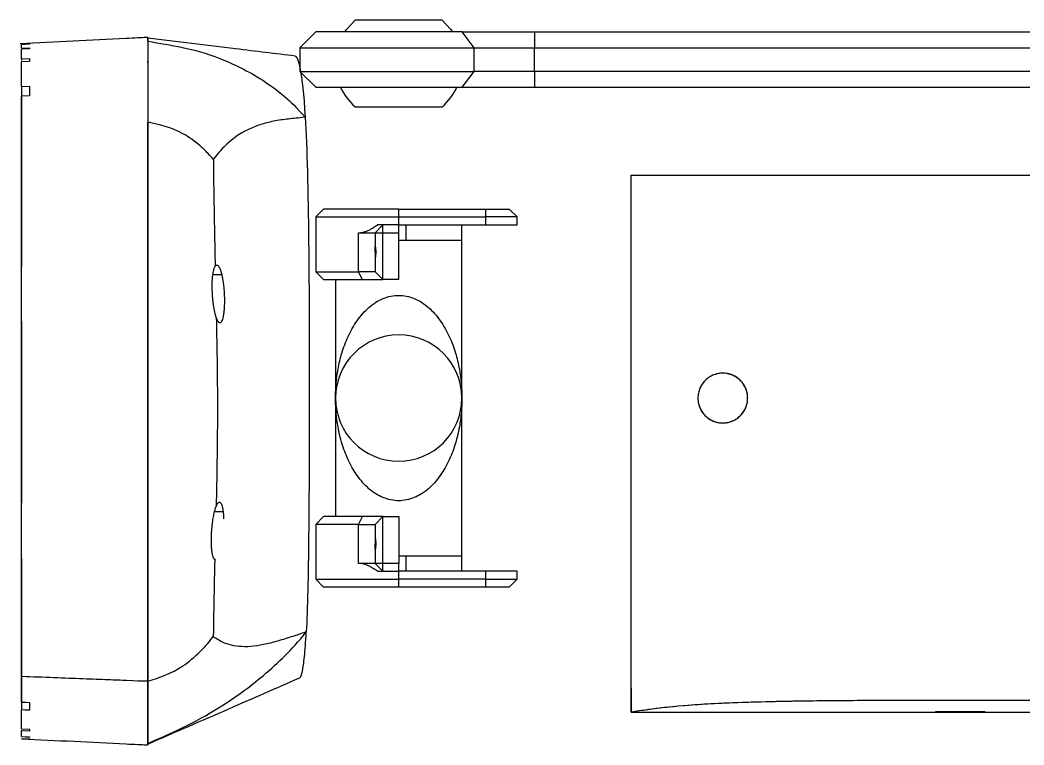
# Model space of a CAD drawing. Header units: millimetres. Extents: x 0 to 1189, y 0 to 841.
# Drawn here: x 307.7 to 371.2, y 329.8 to 375.7 of the extents above; entities that cross this region are included whole.
import ezdxf

# ---------------------------------------------------------------- set-up
doc = ezdxf.new("R2010")
doc.units = ezdxf.units.MM

msp = doc.modelspace()

# ---------------------------------------------------------------- linework, layer by layer
at = {"color": 7, "linetype": 'Continuous', "lineweight": 25}
for p, q in [((334.418, 375.702), (328.918, 375.702)), ((326.418, 374.952), (325.418, 373.952)), ((335.682, 374.952), (326.418, 374.952)), ((336.447, 373.952), (335.682, 374.952)), ((335.682, 374.952), (340.27, 374.952)), ((340.27, 374.952), (340.27, 373.952)), ((340.27, 374.952), (378.065, 374.952)), ((315.783, 374.605), (315.783, 374.6)), ((315.783, 374.375), (315.784, 374.275)), ((307.806, 373.922), (308.306, 373.946)), ((308.306, 373.878), (307.806, 373.854)), ((325.418, 373.952), (325.418, 372.452)), ((325.418, 373.952), (336.447, 373.952)), ((336.447, 372.452), (336.447, 373.952)), ((336.447, 373.952), (340.27, 373.952)), ((340.27, 372.452), (340.27, 373.952)), ((340.27, 373.952), (378.065, 373.952)), ((307.806, 373.255), (308.306, 373.28)), ((307.806, 373.255), (307.806, 373.141)), ((308.306, 373.077), (307.806, 373.053)), ((315.782, 373.338), (315.782, 372.885)), ((315.785, 373.157), (315.785, 373.105)), ((325.418, 372.452), (326.418, 371.452)), ((325.418, 372.452), (336.447, 372.452)), ((335.682, 371.452), (336.447, 372.452)), ((340.27, 372.452), (336.447, 372.452)), ((340.27, 372.452), (340.27, 371.452)), ((378.065, 372.452), (340.27, 372.452)), ((307.806, 371.494), (308.306, 371.517)), ((307.806, 371.494), (307.806, 360.121)), ((326.418, 371.452), (335.682, 371.452)), ((335.682, 371.452), (340.27, 371.452)), ((340.27, 371.452), (378.065, 371.452)), ((308.306, 370.906), (307.806, 370.881)), ((328.918, 370.202), (334.418, 370.202)), ((346.377, 364.383), (346.377, 365.883)), ((326.918, 363.74), (326.418, 363.24)), ((331.668, 363.74), (326.918, 363.74)), ((331.668, 363.24), (331.668, 363.74)), ((331.668, 363.74), (337.168, 363.74)), ((337.168, 363.74), (338.668, 363.74)), ((337.168, 363.74), (337.168, 363.24)), ((339.168, 363.24), (338.668, 363.74)), ((326.418, 363.24), (326.418, 359.777)), ((326.418, 363.24), (331.668, 363.24)), ((331.668, 362.74), (331.668, 363.24)), ((331.668, 363.24), (337.168, 363.24)), ((339.168, 363.24), (337.168, 363.24)), ((337.168, 363.24), (337.168, 362.74)), ((339.168, 362.74), (339.168, 363.24)), ((329.133, 362.24), (330.168, 362.24)), ((329.133, 359.777), (329.133, 362.24)), ((330.668, 362.74), (330.168, 362.24)), ((330.168, 362.24), (330.168, 361.385)), ((330.168, 362.24), (330.668, 362.24)), ((330.668, 362.74), (330.318, 362.74)), ((330.668, 362.24), (330.668, 362.74)), ((331.668, 362.74), (330.668, 362.74)), ((330.668, 359.277), (330.668, 362.24)), ((330.668, 362.24), (331.668, 362.24)), ((331.668, 362.24), (331.668, 362.74)), ((331.668, 362.74), (337.168, 362.74)), ((331.668, 359.277), (331.668, 362.24)), ((332.112, 362.74), (332.112, 361.777)), ((335.668, 361.777), (335.668, 362.74)), ((337.168, 362.74), (339.168, 362.74)), ((331.668, 361.777), (332.112, 361.777)), ((332.112, 361.777), (335.668, 361.777)), ((335.668, 351.777), (335.668, 361.777)), ((330.168, 361.008), (330.168, 361.364)), ((330.168, 361.008), (330.168, 360.653)), ((330.168, 360.632), (330.168, 359.777)), ((326.418, 359.777), (326.918, 359.277)), ((326.418, 359.777), (329.133, 359.777)), ((330.168, 359.777), (329.133, 359.777)), ((329.374, 359.277), (329.133, 359.777)), ((330.668, 359.277), (330.168, 359.777)), ((326.918, 359.277), (329.374, 359.277)), ((327.668, 359.277), (327.668, 351.777)), ((329.374, 359.277), (330.668, 359.277)), ((331.668, 359.277), (330.668, 359.277)), ((307.806, 356.621), (307.806, 345.121)), ((327.668, 351.777), (327.668, 344.277)), ((335.668, 341.777), (335.668, 351.777)), ((326.918, 344.277), (326.418, 343.777)), ((326.418, 343.777), (326.418, 340.315)), ((329.133, 343.777), (326.418, 343.777)), ((329.374, 344.277), (326.918, 344.277)), ((329.133, 343.777), (329.374, 344.277)), ((329.133, 341.315), (329.133, 343.777)), ((329.133, 343.777), (330.168, 343.777)), ((330.668, 344.277), (329.374, 344.277)), ((330.168, 343.777), (330.668, 344.277)), ((330.168, 343.777), (330.168, 342.922)), ((330.668, 341.315), (330.668, 344.277)), ((330.668, 344.277), (331.668, 344.277)), ((331.668, 344.277), (331.668, 341.315)), ((330.168, 342.903), (330.168, 342.546)), ((330.168, 342.188), (330.168, 342.546)), ((330.168, 342.169), (330.168, 341.315)), ((307.806, 341.621), (307.806, 332.037)), ((320.072, 341.566), (320.028, 341.559)), ((330.168, 341.315), (329.133, 341.315)), ((330.668, 341.315), (330.168, 341.315)), ((330.168, 341.315), (330.668, 340.815)), ((330.668, 340.815), (330.668, 341.315)), ((331.668, 341.315), (330.668, 341.315)), ((332.112, 341.777), (331.668, 341.777)), ((331.668, 340.815), (331.668, 341.315)), ((332.112, 341.777), (332.112, 340.815)), ((335.668, 341.777), (332.112, 341.777)), ((335.668, 340.815), (335.668, 341.777)), ((330.318, 340.815), (330.668, 340.815)), ((330.668, 340.815), (331.668, 340.815)), ((331.668, 340.315), (331.668, 340.815)), ((337.168, 340.815), (331.668, 340.815)), ((339.168, 340.815), (337.168, 340.815)), ((337.168, 340.815), (337.168, 340.315)), ((339.168, 340.315), (339.168, 340.815)), ((326.418, 340.315), (331.668, 340.315)), ((326.918, 339.815), (326.418, 340.315)), ((331.668, 339.815), (331.668, 340.315)), ((337.168, 340.315), (331.668, 340.315)), ((337.168, 340.315), (339.168, 340.315)), ((337.168, 340.315), (337.168, 339.815)), ((338.668, 339.815), (339.168, 340.315)), ((331.668, 339.815), (326.918, 339.815)), ((337.168, 339.815), (331.668, 339.815)), ((338.668, 339.815), (337.168, 339.815)), ((346.377, 333.394), (346.377, 331.894)), ((307.806, 330.847), (308.306, 330.823)), ((307.806, 330.759), (307.806, 330.709)), ((308.306, 330.684), (307.806, 330.709)), ((307.806, 330.356), (308.306, 330.332)), ((308.306, 330.3), (307.806, 330.325)), ((307.806, 330.225), (308.306, 330.202)), ((308.306, 330.193), (307.806, 330.216))]:
    msp.add_line(p, q, dxfattribs=at)
at = {"color": 8, "linetype": 'Continuous', "lineweight": 25}
for p, q in [((330.224, 361.008), (330.168, 361.008)), ((319.912, 359.603), (320.464, 359.603)), ((320.016, 344.603), (320.555, 344.603)), ((330.168, 342.546), (330.224, 342.546))]:
    msp.add_line(p, q, dxfattribs=at)
at = {"color": 7, "linetype": 'Continuous', "lineweight": 25, "flags": 128}
for points in [[(328.264, 374.952), (328.39, 375.132), (328.918, 375.702)], [(334.418, 375.702), (334.945, 375.132), (335.071, 374.952)], [(307.806, 374.182), (308.086, 374.196), (308.306, 374.207)], [(308.306, 374.18), (308.026, 374.166), (307.806, 374.155)], [(346.377, 333.394), (346.377, 333.394)], [(307.806, 332.535), (308.086, 332.522), (308.306, 332.512)], [(308.306, 332.014), (308.026, 332.027), (307.806, 332.037)], [(346.377, 331.894), (346.377, 331.894)]]:
    msp.add_lwpolyline(points, dxfattribs=at)
at = {"color": 7, "linetype": 'Continuous', "lineweight": 25}
for centre, radius, start, end in [((331.318, 372.952), 3.65, 204.26509, 228.88791), ((332.018, 372.952), 3.65, 311.11209, 335.73491), ((331.668, 351.777), 4, 0, 180), ((331.668, 351.777), 4, 180, 0)]:
    msp.add_arc(centre, radius, start, end, dxfattribs=at)
for points, knots in [([(346.377, 365.883), (346.663, 365.883), (347.248, 365.883), (348.21, 365.883), (349.353, 365.883), (350.761, 365.883), (352.511, 365.883), (354.685, 365.883), (357.45, 365.883), (360.824, 365.883), (364.751, 365.883), (369.014, 365.883), (373.47, 365.883), (378.375, 365.883), (383.553, 365.883), (388.848, 365.883), (393.732, 365.883), (398.129, 365.883), (401.976, 365.883), (405.278, 365.883), (408.3, 365.882), (411.258, 365.878), (414.447, 365.871), (417.919, 365.846), (421.674, 365.889), (425.041, 366.126), (427.798, 366.578), (429.858, 367.137), (431.626, 367.954), (433.203, 369.076), (434.537, 370.465), (435.582, 372.016), (436.212, 373.248), (436.55, 373.981), (436.726, 374.358), (436.849, 374.621), (436.952, 374.842), (437.037, 375.026), (437.164, 375.299), (437.261, 375.505), (437.292, 375.571), (437.289, 375.564), (437.289, 375.566), (437.289, 375.566), (437.288, 375.566), (437.288, 375.566), (437.286, 375.564), (437.266, 375.522), (437.156, 375.287), (437.105, 375.178)], [0, 0, 0, 0, 0.00977, 0.019927, 0.030938, 0.043399, 0.058007, 0.075517, 0.096683, 0.124335, 0.155648, 0.18955, 0.224943, 0.260714, 0.305149, 0.34694, 0.38548, 0.420202, 0.45054, 0.476107, 0.497973, 0.521715, 0.545784, 0.573077, 0.603491, 0.634233, 0.652439, 0.669231, 0.684345, 0.698049, 0.714631, 0.729535, 0.742839, 0.749708, 0.753764, 0.757861, 0.762065, 0.766428, 0.770989, 0.787151, 0.805889, 0.827054, 0.850282, 0.875056, 0.900839, 0.927095, 0.95323, 0.978208, 1, 1, 1, 1]), ([(315.782, 374.596), (315.765, 374.596), (315.693, 374.595), (315.482, 374.585), (315.044, 374.566), (312.422, 374.438), (309.939, 374.316), (307.706, 374.206)], [0, 0, 0, 0, 0.006855, 0.027866, 0.077532, 0.170245, 1, 1, 1, 1]), ([(315.783, 374.555), (315.783, 374.574), (315.783, 374.62), (315.782, 374.598), (315.782, 374.52), (315.782, 374.412), (315.782, 374.358)], [0, 0, 0, 0, 0.189277, 0.454259, 0.726029, 1, 1, 1, 1]), ([(315.782, 374.358), (315.782, 374.404), (315.782, 374.496), (315.782, 374.571), (315.782, 374.585), (315.782, 374.59)], [0, 0, 0, 0, 0.394878, 0.787915, 1, 1, 1, 1]), ([(315.782, 374.358), (315.782, 374.317), (315.782, 374.236), (315.782, 374.054), (315.782, 373.864), (315.782, 373.681), (315.782, 373.622)], [0, 0, 0, 0, 0.293444, 0.583293, 0.865539, 1, 1, 1, 1]), ([(315.782, 374.358), (315.782, 374.302), (315.782, 374.191), (315.782, 373.985), (315.782, 373.746), (315.782, 373.658)], [0, 0, 0, 0, 0.394395, 0.778975, 1, 1, 1, 1]), ([(315.782, 374.358), (316.512, 374.243), (317.971, 374.014), (319.861, 373.508), (321.68, 372.702), (323.051, 371.938), (324.474, 370.885), (325.217, 370.165), (325.75, 369.55)], [0, 0, 0, 0, 0.25, 0.5, 0.625, 0.75, 0.875, 1, 1, 1, 1]), ([(325.118, 373.428), (323.864, 373.577), (320.786, 373.942), (317.644, 374.332), (315.783, 374.563)], [0, 0, 0, 0, 0.4077242, 1, 1, 1, 1]), ([(307.806, 373.922), (307.806, 373.938), (307.806, 373.972), (307.806, 374.016), (307.806, 374.065), (307.806, 374.114), (307.806, 374.141), (307.806, 374.155)], [0, 0, 0, 0, 0.160102, 0.324916, 0.494442, 0.748487, 1, 1, 1, 1]), ([(307.806, 373.255), (307.806, 373.276), (307.806, 373.32), (307.806, 373.38), (307.806, 373.438), (307.806, 373.494), (307.806, 373.547), (307.806, 373.598), (307.806, 373.647), (307.806, 373.693), (307.806, 373.737), (307.806, 373.779), (307.806, 373.818), (307.806, 373.842), (307.806, 373.854)], [0, 0, 0, 0, 0.0709705, 0.1441844, 0.2196433, 0.2973487, 0.3773018, 0.4595039, 0.543956, 0.6306591, 0.7196143, 0.8108223, 0.9042839, 1, 1, 1, 1]), ([(315.782, 373.611), (315.782, 373.562), (315.782, 373.411), (315.782, 373.04), (315.782, 372.475), (315.782, 371.775), (315.782, 370.959), (315.782, 370.119), (315.782, 369.278), (315.782, 368.482), (315.782, 367.488), (315.782, 366.223), (315.782, 364.647), (315.782, 362.944), (315.782, 361.162), (315.782, 359.308), (315.782, 357.401), (315.782, 355.458), (315.782, 353.494), (315.782, 351.529), (315.782, 349.576), (315.782, 347.652), (315.782, 345.767), (315.782, 343.936), (315.782, 342.169), (315.782, 340.479), (315.782, 338.882), (315.782, 337.392), (315.782, 336.025), (315.782, 334.8), (315.782, 334.174), (315.782, 333.849)], [0, 0, 0, 0, 0.033361, 0.101992, 0.167277, 0.226246, 0.275152, 0.318195, 0.345022, 0.369761, 0.393278, 0.425462, 0.457169, 0.487337, 0.517256, 0.547337, 0.57777, 0.60857, 0.639618, 0.670707, 0.701576, 0.731993, 0.761787, 0.790859, 0.819223, 0.847059, 0.874761, 0.902966, 0.93254, 0.965051, 1, 1, 1, 1]), ([(315.782, 373.611), (315.782, 373.574), (315.782, 373.415), (315.782, 372.992), (315.782, 372.319), (315.782, 371.522), (315.782, 370.577), (315.782, 369.666), (315.782, 369.237)], [0, 0, 0, 0, 0.0791415, 0.3393722, 0.5287711, 0.7028361, 0.8601341, 1, 1, 1, 1]), ([(307.806, 371.494), (307.806, 371.53), (307.806, 371.604), (307.806, 371.709), (307.806, 371.812), (307.806, 371.913), (307.806, 372.011), (307.806, 372.106), (307.806, 372.199), (307.806, 372.289), (307.806, 372.377), (307.806, 372.462), (307.806, 372.545), (307.806, 372.625), (307.806, 372.703), (307.806, 372.778), (307.806, 372.851), (307.806, 372.921), (307.806, 372.989), (307.806, 373.032), (307.806, 373.053)], [0, 0, 0, 0, 0.046793, 0.094599, 0.143423, 0.193268, 0.244138, 0.296036, 0.348966, 0.40293, 0.457931, 0.513971, 0.571054, 0.629182, 0.688356, 0.748579, 0.809853, 0.87218, 0.935562, 1, 1, 1, 1]), ([(315.782, 372.99), (315.782, 372.998), (315.782, 373.038), (315.782, 373.094), (315.782, 373.1), (315.782, 373.104)], [0, 0, 0, 0, 0.117542, 0.535495, 1, 1, 1, 1]), ([(315.782, 373.086), (315.782, 373.068), (315.782, 373.029), (315.782, 372.937), (315.782, 372.885)], [0, 0, 0, 0, 0.4452331, 1, 1, 1, 1]), ([(315.782, 372.862), (315.782, 372.839), (315.782, 372.787), (315.782, 372.681), (315.782, 372.536), (315.782, 372.347), (315.782, 372.105), (315.782, 371.784), (315.782, 371.357), (315.782, 370.782), (315.782, 370.075), (315.782, 369.218), (315.782, 368.124), (315.782, 366.906), (315.782, 365.693), (315.782, 364.46), (315.782, 362.754), (315.782, 360.85), (315.782, 359.213), (315.782, 357.876), (315.782, 356.498), (315.782, 355.106), (315.782, 353.699), (315.782, 352.291), (315.782, 351.349), (315.782, 350.876)], [0, 0, 0, 0, 0.052836, 0.118072, 0.181679, 0.246213, 0.307479, 0.36585, 0.43355, 0.496358, 0.553919, 0.605929, 0.652259, 0.703056, 0.725866, 0.748199, 0.790241, 0.83132, 0.854391, 0.878307, 0.902074, 0.926632, 0.950957, 0.97537, 1, 1, 1, 1]), ([(307.806, 334.152), (307.806, 334.195), (307.806, 334.28), (307.806, 334.413), (307.806, 334.549), (307.806, 334.689), (307.806, 334.832), (307.806, 334.979), (307.806, 335.129), (307.806, 335.283), (307.806, 335.441), (307.806, 335.602), (307.806, 335.767), (307.806, 335.935), (307.806, 336.107), (307.806, 336.282), (307.806, 336.461), (307.806, 336.644), (307.806, 336.83), (307.806, 337.02), (307.806, 337.213), (307.806, 337.798), (307.806, 338.874), (307.806, 340.586), (307.806, 342.26), (307.806, 343.847), (307.806, 345.252), (307.806, 346.735), (307.806, 348.165), (307.806, 349.707), (307.806, 351.267), (307.806, 352.834), (307.806, 354.88), (307.806, 357.277), (307.806, 360.182), (307.806, 362.859), (307.806, 365.039), (307.806, 366.645), (307.806, 367.85), (307.806, 368.652), (307.806, 369.174), (307.806, 369.488), (307.806, 369.791), (307.806, 370.083), (307.806, 370.363), (307.806, 370.632), (307.806, 370.797), (307.806, 370.881)], [0, 0, 0, 0, 0.006758, 0.013437, 0.02004, 0.026569, 0.033026, 0.039414, 0.045735, 0.051993, 0.058188, 0.064326, 0.070407, 0.076436, 0.082415, 0.088347, 0.094235, 0.100083, 0.105894, 0.111672, 0.117419, 0.123139, 0.162683, 0.203476, 0.246567, 0.276057, 0.308142, 0.338181, 0.372227, 0.400668, 0.437903, 0.473098, 0.501997, 0.570235, 0.62822, 0.692324, 0.752545, 0.792153, 0.833, 0.875874, 0.891426, 0.907672, 0.924634, 0.942332, 0.960782, 0.98, 1, 1, 1, 1]), ([(319.939, 366.881), (319.867, 366.968), (319.608, 367.267), (318.944, 367.904), (317.636, 368.838), (316.524, 369.078), (315.782, 369.237)], [0, 0, 0, 0, 0.125, 0.25, 0.5, 1, 1, 1, 1]), ([(325.75, 369.55), (325.291, 369.501), (324.709, 369.452), (323.73, 369.31), (322.891, 369.092), (321.83, 368.672), (320.954, 368.044), (320.261, 367.314), (320.005, 366.978), (319.939, 366.881)], [0, 0, 0, 0, 0.125, 0.25, 0.375, 0.5, 0.75, 0.875, 1, 1, 1, 1]), ([(346.377, 365.883), (347.554, 365.883), (349.319, 365.883), (353.322, 365.883), (355.456, 365.883), (355.906, 365.883), (356.856, 365.883), (358.355, 365.883), (364.572, 365.883), (371.914, 365.883), (379.02, 365.883), (380.429, 365.883), (383.186, 365.883), (387.234, 365.883), (393.48, 365.883), (398.863, 365.883), (401.619, 365.883), (403.34, 365.883), (404.141, 365.883), (407.91, 365.883), (410.753, 365.881), (414.279, 365.869), (415.308, 365.865), (416.012, 365.862), (416.374, 365.86), (418.226, 365.853), (423.065, 365.863), (428.016, 366.406), (430.413, 367.415)], [0, 0, 0, 0, 0.125, 0.1875, 0.1875, 0.203125, 0.203125, 0.21875, 0.25, 0.375, 0.375, 0.40625, 0.40625, 0.4375, 0.5, 0.5625, 0.59375, 0.59375, 0.625, 0.625, 0.75, 0.78125, 0.796875, 0.796875, 0.8125, 0.8125, 0.875, 1, 1, 1, 1]), ([(319.939, 366.881), (319.94, 366.691), (319.945, 366.316), (319.956, 365.414), (319.963, 364.882), (319.981, 363.701), (319.992, 363.051), (320.019, 361.654), (320.035, 360.907), (320.053, 360.122)], [0, 0, 0, 0, 0.25, 0.25, 0.5, 0.5, 0.75, 0.75, 1, 1, 1, 1]), ([(346.377, 331.894), (346.377, 334.131), (346.377, 336.929), (346.377, 340.955), (346.377, 342.255), (346.377, 342.705), (346.377, 343.635), (346.377, 346.036), (346.377, 350.879), (346.377, 355.507), (346.377, 357.642), (346.377, 358.453), (346.377, 358.837), (346.377, 359.924), (346.377, 363.129), (346.377, 364.659), (346.377, 365.883)], [0, 0, 0, 0, 0.25, 0.3125, 0.3125, 0.34375, 0.34375, 0.375, 0.5, 0.625, 0.65625, 0.65625, 0.6875, 0.6875, 0.75, 1, 1, 1, 1]), ([(329.133, 362.24), (329.157, 362.24), (329.205, 362.241), (329.279, 362.248), (329.353, 362.26), (329.429, 362.277), (329.506, 362.298), (329.585, 362.325), (329.665, 362.355), (329.778, 362.406), (329.93, 362.485), (330.121, 362.601), (330.25, 362.692), (330.318, 362.74)], [0, 0, 0, 0, 0.058587, 0.117946, 0.178264, 0.23972, 0.302484, 0.366715, 0.43256, 0.500158, 0.651727, 0.818095, 1, 1, 1, 1]), ([(320.056, 357.097), (320.051, 357.12), (320.04, 357.165), (320.024, 357.236), (320.008, 357.311), (319.993, 357.388), (319.972, 357.508), (319.945, 357.676), (319.918, 357.899), (319.895, 358.129), (319.873, 358.443), (319.862, 358.836), (319.872, 359.204), (319.893, 359.467), (319.915, 359.646), (319.942, 359.804), (319.971, 359.923), (319.999, 360.011), (320.025, 360.074), (320.043, 360.106), (320.053, 360.122)], [0, 0, 0, 0, 0.025127, 0.050121, 0.075049, 0.099977, 0.124966, 0.187781, 0.249915, 0.312676, 0.374998, 0.49952, 0.623995, 0.686469, 0.749221, 0.81174, 0.874475, 0.916398, 0.958127, 1, 1, 1, 1]), ([(320.053, 360.122), (320.058, 360.129), (320.068, 360.145), (320.085, 360.163), (320.101, 360.177), (320.118, 360.188), (320.135, 360.194), (320.164, 360.198), (320.206, 360.186), (320.26, 360.134), (320.314, 360.049), (320.361, 359.944), (320.401, 359.833), (320.433, 359.725), (320.454, 359.644), (320.464, 359.603)], [0, 0, 0, 0, 0.042072, 0.08392, 0.125636, 0.167313, 0.209047, 0.250933, 0.375539, 0.500708, 0.625209, 0.750287, 0.833715, 0.916711, 1, 1, 1, 1]), ([(320.464, 359.603), (320.47, 359.579), (320.481, 359.532), (320.497, 359.458), (320.512, 359.38), (320.526, 359.3), (320.54, 359.217), (320.553, 359.132), (320.575, 358.971), (320.603, 358.726), (320.627, 358.392), (320.638, 358.056), (320.636, 357.73), (320.622, 357.426), (320.596, 357.156), (320.558, 356.926), (320.511, 356.745), (320.456, 356.618), (320.394, 356.549), (320.328, 356.539), (320.271, 356.581), (320.225, 356.643), (320.191, 356.704), (320.157, 356.778), (320.135, 356.838), (320.124, 356.868)], [0, 0, 0, 0, 0.017917, 0.035736, 0.053505, 0.071273, 0.089089, 0.107005, 0.125071, 0.187319, 0.249924, 0.312221, 0.374779, 0.437188, 0.499649, 0.562114, 0.624547, 0.686965, 0.749517, 0.811818, 0.874476, 0.905965, 0.937217, 0.968481, 1, 1, 1, 1]), ([(327.668, 351.777), (327.668, 351.85), (327.669, 351.988), (327.675, 352.184), (327.683, 352.357), (327.692, 352.506), (327.712, 352.768), (327.751, 353.13), (327.829, 353.63), (327.932, 354.123), (328.12, 354.823), (328.44, 355.687), (328.907, 356.525), (329.379, 357.125), (329.775, 357.52), (330.203, 357.843), (330.671, 358.089), (331.161, 358.242), (331.668, 358.294), (332.174, 358.242), (332.664, 358.089), (333.132, 357.843), (333.56, 357.52), (333.956, 357.125), (334.428, 356.525), (334.895, 355.687), (335.215, 354.823), (335.403, 354.123), (335.506, 353.63), (335.584, 353.13), (335.631, 352.691), (335.661, 352.233), (335.665, 351.945), (335.668, 351.777)], [0, 0, 0, 0, 0.013753, 0.026049, 0.03689, 0.046274, 0.054203, 0.086398, 0.114665, 0.149183, 0.180541, 0.249858, 0.319475, 0.354248, 0.385657, 0.417015, 0.445538, 0.473361, 0.500001, 0.526641, 0.554464, 0.582987, 0.614345, 0.645754, 0.680528, 0.750145, 0.819461, 0.850819, 0.885338, 0.913604, 0.945799, 0.96835, 1, 1, 1, 1]), ([(320.124, 356.868), (320.118, 356.885), (320.107, 356.92), (320.089, 356.976), (320.073, 357.034), (320.062, 357.076), (320.056, 357.097)], [0, 0, 0, 0, 0.2520761, 0.5023605, 0.7514668, 1, 1, 1, 1]), ([(320.124, 356.868), (320.164, 354.886), (320.197, 352.796), (320.19, 348.72), (320.153, 346.732), (320.111, 344.917)], [0, 0, 0, 0, 0.5, 0.5, 1, 1, 1, 1]), ([(353.753, 351.777), (353.752, 351.807), (353.751, 351.866), (353.743, 351.954), (353.731, 352.043), (353.713, 352.13), (353.691, 352.217), (353.663, 352.303), (353.631, 352.387), (353.593, 352.469), (353.551, 352.549), (353.504, 352.627), (353.453, 352.703), (353.397, 352.775), (353.337, 352.844), (353.161, 353.024), (352.79, 353.271), (352.327, 353.364), (351.917, 353.341), (351.612, 353.263), (351.308, 353.102), (351.067, 352.907), (350.874, 352.679), (350.746, 352.447), (350.673, 352.251), (350.632, 352.094), (350.607, 351.935), (350.604, 351.829), (350.603, 351.777)], [0, 0, 0, 0, 0.017204, 0.034459, 0.051771, 0.069146, 0.086589, 0.104108, 0.121707, 0.139393, 0.157172, 0.175049, 0.19303, 0.211119, 0.229324, 0.247648, 0.361364, 0.494417, 0.532309, 0.621153, 0.691217, 0.747835, 0.814127, 0.873733, 0.906433, 0.938324, 0.969485, 1, 1, 1, 1]), ([(350.605, 351.696), (350.606, 351.67), (350.61, 351.617), (350.62, 351.539), (350.634, 351.461), (350.657, 351.358), (350.696, 351.233), (350.778, 351.042), (350.913, 350.822), (351.118, 350.599), (351.358, 350.421), (351.624, 350.293), (351.907, 350.216), (352.201, 350.193), (352.495, 350.225), (352.78, 350.312), (353.048, 350.453), (353.286, 350.645), (353.486, 350.883), (353.637, 351.158), (353.732, 351.461), (353.763, 351.778), (353.731, 352.095), (353.636, 352.399), (353.484, 352.675), (353.282, 352.914), (353.042, 353.106), (352.772, 353.246), (352.485, 353.331), (352.19, 353.361), (351.897, 353.336), (351.614, 353.258), (351.35, 353.128), (351.113, 352.95), (350.91, 352.728), (350.777, 352.509), (350.696, 352.319), (350.65, 352.17), (350.617, 352.015), (350.609, 351.91), (350.605, 351.858)], [0, 0, 0, 0, 0.007814, 0.015615, 0.023429, 0.031282, 0.046847, 0.062549, 0.093779, 0.125019, 0.156286, 0.187529, 0.218809, 0.250074, 0.281315, 0.312555, 0.343792, 0.375061, 0.406292, 0.437521, 0.468747, 0.499974, 0.531201, 0.562428, 0.593657, 0.624888, 0.656122, 0.687358, 0.718628, 0.749901, 0.78117, 0.812445, 0.843715, 0.874992, 0.906241, 0.937463, 0.953174, 0.96873, 0.984421, 1, 1, 1, 1]), ([(335.668, 351.777), (335.667, 351.704), (335.666, 351.566), (335.66, 351.37), (335.652, 351.197), (335.643, 351.048), (335.623, 350.786), (335.584, 350.424), (335.506, 349.924), (335.403, 349.431), (335.215, 348.731), (334.895, 347.867), (334.428, 347.029), (333.956, 346.429), (333.56, 346.034), (333.132, 345.711), (332.664, 345.465), (332.174, 345.312), (331.668, 345.26), (331.161, 345.312), (330.671, 345.465), (330.203, 345.711), (329.775, 346.034), (329.379, 346.429), (328.907, 347.029), (328.44, 347.867), (328.12, 348.731), (327.932, 349.431), (327.829, 349.924), (327.751, 350.424), (327.704, 350.863), (327.674, 351.321), (327.67, 351.609), (327.668, 351.777)], [0, 0, 0, 0, 0.013753, 0.026049, 0.03689, 0.046274, 0.054203, 0.086398, 0.114665, 0.149183, 0.180541, 0.249858, 0.319475, 0.354248, 0.385657, 0.417015, 0.445538, 0.473361, 0.500001, 0.526641, 0.554464, 0.582987, 0.614345, 0.645754, 0.680528, 0.750145, 0.819461, 0.850819, 0.885338, 0.913604, 0.945799, 0.96835, 1, 1, 1, 1]), ([(350.603, 351.777), (350.603, 351.751), (350.604, 351.699), (350.61, 351.62), (350.62, 351.542), (350.633, 351.463), (350.651, 351.385), (350.673, 351.308), (350.699, 351.231), (350.756, 351.089), (350.868, 350.885), (351.057, 350.657), (351.294, 350.461), (351.562, 350.315), (351.864, 350.223), (352.145, 350.195), (352.403, 350.212), (352.635, 350.264), (352.866, 350.353), (353.086, 350.482), (353.262, 350.628), (353.392, 350.77), (353.487, 350.897), (353.568, 351.033), (353.635, 351.174), (353.688, 351.321), (353.725, 351.472), (353.748, 351.624), (353.751, 351.726), (353.753, 351.777)], [0, 0, 0, 0, 0.015158, 0.030411, 0.045771, 0.061248, 0.076852, 0.092595, 0.108486, 0.124535, 0.182822, 0.24694, 0.303701, 0.372713, 0.436944, 0.50131, 0.550149, 0.599257, 0.648662, 0.703087, 0.754604, 0.786529, 0.818043, 0.849172, 0.879943, 0.910382, 0.940518, 0.970381, 1, 1, 1, 1]), ([(315.782, 350.876), (315.782, 350.463), (315.782, 349.641), (315.782, 348.437), (315.782, 347.249), (315.782, 346.09), (315.782, 344.946), (315.782, 343.656), (315.782, 342.223), (315.782, 340.675), (315.782, 339.218), (315.782, 337.868), (315.782, 336.646), (315.782, 335.567), (315.782, 334.648), (315.782, 333.893), (315.782, 333.263), (315.782, 332.757), (315.782, 332.35), (315.782, 331.984), (315.782, 331.703), (315.782, 331.525), (315.782, 331.428), (315.782, 331.373), (315.782, 331.334), (315.782, 331.328), (315.782, 331.326)], [0, 0, 0, 0, 0.017866, 0.035534, 0.052027, 0.069251, 0.085699, 0.101703, 0.125586, 0.149086, 0.172654, 0.196983, 0.222968, 0.251621, 0.283971, 0.320673, 0.360915, 0.406858, 0.454565, 0.50808, 0.590988, 0.67999, 0.766534, 0.865325, 0.96109, 1, 1, 1, 1]), ([(320.111, 344.917), (320.118, 344.933), (320.13, 344.964), (320.149, 345.006), (320.167, 345.045), (320.186, 345.079), (320.205, 345.108), (320.224, 345.134), (320.259, 345.173), (320.309, 345.204), (320.371, 345.189), (320.429, 345.12), (320.471, 345.018), (320.502, 344.912), (320.522, 344.82), (320.54, 344.718), (320.55, 344.641), (320.555, 344.603)], [0, 0, 0, 0, 0.035988, 0.071798, 0.107507, 0.143196, 0.178946, 0.21484, 0.250962, 0.376036, 0.500855, 0.626155, 0.750374, 0.813427, 0.87576, 0.937804, 1, 1, 1, 1]), ([(319.847, 342.097), (319.845, 342.117), (319.84, 342.156), (319.834, 342.218), (319.829, 342.283), (319.824, 342.349), (319.818, 342.453), (319.813, 342.597), (319.812, 342.788), (319.815, 342.985), (319.825, 343.255), (319.85, 343.598), (319.889, 343.93), (319.927, 344.179), (319.959, 344.355), (319.994, 344.519), (320.027, 344.653), (320.057, 344.759), (320.084, 344.843), (320.102, 344.893), (320.111, 344.917)], [0, 0, 0, 0, 0.024908, 0.049796, 0.074721, 0.099739, 0.124906, 0.187448, 0.249773, 0.312195, 0.374846, 0.499612, 0.624179, 0.686528, 0.749082, 0.811494, 0.874361, 0.916064, 0.95787, 1, 1, 1, 1]), ([(320.555, 344.603), (320.558, 344.58), (320.563, 344.533), (320.57, 344.46), (320.576, 344.384), (320.581, 344.305), (320.585, 344.224), (320.587, 344.168), (320.588, 344.14)], [0, 0, 0, 0, 0.167581, 0.334244, 0.500401, 0.666469, 0.832865, 1, 1, 1, 1]), ([(320.028, 341.559), (320.022, 341.562), (320.011, 341.57), (319.995, 341.587), (319.979, 341.607), (319.964, 341.632), (319.949, 341.661), (319.935, 341.695), (319.918, 341.741), (319.899, 341.805), (319.879, 341.891), (319.862, 341.987), (319.852, 342.06), (319.847, 342.097)], [0, 0, 0, 0, 0.0719168, 0.1433608, 0.2145177, 0.2855736, 0.3567142, 0.428124, 0.4999856, 0.6254428, 0.7499077, 0.8744134, 1, 1, 1, 1]), ([(320.028, 341.559), (319.999, 340.376), (319.977, 339.344), (319.955, 338.079), (319.95, 337.705), (319.94, 337.072), (319.936, 336.816), (319.934, 336.679)], [0, 0, 0, 0, 0.5, 0.5, 0.75, 0.75, 1, 1, 1, 1]), ([(330.318, 340.815), (330.277, 340.844), (330.197, 340.9), (330.079, 340.978), (329.965, 341.047), (329.856, 341.108), (329.741, 341.166), (329.621, 341.217), (329.494, 341.261), (329.37, 341.291), (329.25, 341.311), (329.172, 341.313), (329.133, 341.315)], [0, 0, 0, 0, 0.110299, 0.214991, 0.314206, 0.4081, 0.496855, 0.604876, 0.708554, 0.808502, 0.905401, 1, 1, 1, 1]), ([(315.782, 329.917), (316.517, 330.239), (317.987, 330.881), (319.891, 331.889), (321.723, 333.126), (323.103, 334.185), (324.535, 335.495), (325.282, 336.313), (325.817, 336.975)], [0, 0, 0, 0, 0.25, 0.5, 0.625, 0.75, 0.875, 1, 1, 1, 1]), ([(325.817, 336.975), (325.344, 336.823), (324.747, 336.617), (323.75, 336.309), (322.899, 336.115), (321.828, 335.988), (320.949, 336.124), (320.256, 336.444), (320.001, 336.625), (319.934, 336.679)], [0, 0, 0, 0, 0.125, 0.25, 0.375, 0.5, 0.75, 0.875, 1, 1, 1, 1]), ([(325.421, 334.084), (325.424, 334.083), (325.447, 334.071), (325.499, 334.185), (325.571, 334.445), (325.64, 334.854), (325.702, 335.374), (325.761, 336.014), (325.799, 336.668), (325.817, 336.975)], [0, 0, 0, 0, 0.0282795, 0.2348797, 0.4413867, 0.5981743, 0.7459025, 0.8809175, 1, 1, 1, 1]), ([(315.782, 333.849), (316.523, 334.09), (317.634, 334.452), (318.94, 335.544), (319.604, 336.26), (319.863, 336.586), (319.934, 336.679)], [0, 0, 0, 0, 0.5, 0.75, 0.875, 1, 1, 1, 1]), ([(315.782, 333.849), (315.737, 333.849), (315.693, 333.849), (314.275, 333.903), (314.098, 333.91), (313.705, 333.925), (313.059, 333.949), (311.203, 334.021), (309.187, 334.099), (307.806, 334.152)], [0, 0, 0, 0, 0.5, 0.5, 0.5625, 0.5625, 0.625, 0.75, 1, 1, 1, 1]), ([(315.782, 333.849), (315.782, 333.808), (315.782, 333.725), (315.782, 333.604), (315.782, 333.486), (315.782, 333.37), (315.782, 333.255), (315.782, 333.143), (315.782, 333.033), (315.782, 332.926), (315.782, 332.82), (315.782, 332.717), (315.782, 332.615), (315.782, 332.516), (315.782, 332.419), (315.782, 332.324), (315.782, 332.231), (315.782, 332.14), (315.782, 332.052), (315.782, 331.965), (315.782, 331.881), (315.782, 331.697), (315.782, 331.434), (315.782, 331.129), (315.782, 330.862), (315.782, 330.645), (315.782, 330.469), (315.782, 330.325), (315.782, 330.204), (315.782, 330.086), (315.782, 329.987), (315.782, 329.913), (315.782, 329.86), (315.782, 329.829), (315.782, 329.823), (315.782, 329.84), (315.782, 329.87), (315.782, 329.904), (315.782, 329.947), (315.782, 330), (315.782, 330.062), (315.782, 330.134), (315.782, 330.214), (315.782, 330.279), (315.782, 330.31)], [0, 0, 0, 0, 0.003731, 0.007539, 0.011423, 0.015386, 0.019428, 0.02355, 0.027752, 0.032035, 0.036401, 0.040848, 0.045379, 0.049994, 0.054693, 0.059476, 0.064345, 0.069299, 0.07434, 0.079467, 0.08468, 0.089982, 0.115046, 0.14224, 0.171586, 0.2031, 0.232042, 0.263406, 0.297197, 0.333418, 0.394613, 0.473537, 0.551714, 0.624669, 0.692402, 0.754915, 0.79087, 0.825303, 0.858216, 0.88961, 0.919484, 0.94784, 0.974678, 1, 1, 1, 1]), ([(315.783, 329.876), (317.506, 330.626), (320.8, 332.058), (323.929, 333.424), (325.42, 334.076)], [0, 0, 0, 0, 0.523246, 1, 1, 1, 1]), ([(433.63, 331.872), (429.437, 331.961), (423.345, 332.073), (418.302, 332.174), (416.398, 332.215), (416.027, 332.224), (415.306, 332.241), (414.254, 332.266), (410.665, 332.358), (407.817, 332.434), (404.054, 332.49), (403.254, 332.5), (401.536, 332.518), (398.787, 332.542), (393.413, 332.567), (387.171, 332.585), (383.118, 332.598), (380.357, 332.607), (378.945, 332.612), (371.821, 332.638), (364.449, 332.662), (358.222, 332.608), (356.724, 332.585), (355.774, 332.568), (355.325, 332.558), (353.196, 332.505), (349.221, 332.333), (347.514, 332.069), (346.377, 331.894)], [0, 0, 0, 0, 0.125, 0.1875, 0.1875, 0.203125, 0.203125, 0.21875, 0.25, 0.375, 0.375, 0.40625, 0.40625, 0.4375, 0.5, 0.5625, 0.59375, 0.59375, 0.625, 0.625, 0.75, 0.78125, 0.796875, 0.796875, 0.8125, 0.8125, 0.875, 1, 1, 1, 1]), ([(454.432, 331.368), (449.147, 331.503), (442.541, 331.672), (436.157, 331.817), (433.626, 331.872), (432.37, 331.898), (428.656, 331.974), (423.847, 332.065), (419.083, 332.157), (416.774, 332.207), (415.879, 332.227), (415.447, 332.237), (414.19, 332.267), (410.254, 332.368), (404.247, 332.532), (392.196, 332.571), (384.205, 332.594), (381.741, 332.602), (380.909, 332.605), (379.226, 332.611), (374.974, 332.627), (367.119, 332.653), (360.2, 332.633), (357.118, 332.591), (355.955, 332.571), (355.41, 332.56), (353.877, 332.522), (349.448, 332.368), (347.742, 332.104), (346.377, 331.894)], [0, 0, 0, 0, 0.125, 0.15625, 0.15625, 0.1875, 0.1875, 0.25, 0.3125, 0.328125, 0.328125, 0.34375, 0.34375, 0.375, 0.5, 0.625, 0.65625, 0.65625, 0.671875, 0.671875, 0.6875, 0.75, 0.8125, 0.828125, 0.828125, 0.84375, 0.84375, 0.875, 1, 1, 1, 1]), ([(307.806, 330.847), (307.806, 330.865), (307.806, 330.9), (307.806, 330.957), (307.806, 331.017), (307.806, 331.081), (307.806, 331.147), (307.806, 331.217), (307.806, 331.306), (307.806, 331.417), (307.806, 331.557), (307.806, 331.706), (307.806, 331.863), (307.806, 331.98), (307.806, 332.037)], [0, 0, 0, 0, 0.075822, 0.150047, 0.222677, 0.293715, 0.363162, 0.431022, 0.497297, 0.605561, 0.709945, 0.810466, 0.907144, 1, 1, 1, 1]), ([(346.377, 331.894), (346.762, 331.894), (347.574, 331.894), (348.922, 331.894), (350.551, 331.894), (352.536, 331.894), (354.947, 331.894), (357.82, 331.894), (361.167, 331.894), (364.912, 331.894), (368.935, 331.894), (373.114, 331.894), (377.835, 331.893), (382.928, 331.894), (388.236, 331.893), (393.116, 331.889), (397.366, 331.878), (401.006, 331.86), (404.079, 331.832), (406.827, 331.791), (409.356, 331.739), (411.841, 331.677), (414.491, 331.609), (417.669, 331.537), (421.295, 331.464), (425.109, 331.386), (428.361, 331.314), (430.615, 331.259), (431.911, 331.223), (432.587, 331.205), (433.279, 331.185), (434.073, 331.162), (434.928, 331.135), (435.779, 331.106), (436.278, 331.087), (436.543, 331.077)], [0, 0, 0, 0, 0.012765, 0.026882, 0.043847, 0.064872, 0.089727, 0.119743, 0.155083, 0.194624, 0.237048, 0.281072, 0.325451, 0.384849, 0.44051, 0.491634, 0.537581, 0.573465, 0.605477, 0.633679, 0.659538, 0.684887, 0.711872, 0.742926, 0.784744, 0.825639, 0.86229, 0.886208, 0.896959, 0.902558, 0.90907, 0.92558, 0.946717, 0.971679, 1, 1, 1, 1]), ([(367.207, 331.926), (367.176, 331.926), (367.116, 331.926), (367.026, 331.926), (366.938, 331.925), (366.853, 331.925), (366.77, 331.925), (366.69, 331.925), (366.613, 331.924), (366.538, 331.924), (366.465, 331.924), (366.396, 331.923), (366.329, 331.923), (366.266, 331.922), (366.205, 331.922), (366.147, 331.921), (366.067, 331.92), (365.971, 331.919), (365.868, 331.918), (365.783, 331.916), (365.716, 331.914), (365.668, 331.913), (365.638, 331.911), (365.634, 331.91), (365.632, 331.91)], [0, 0, 0, 0, 0.037139, 0.073538, 0.109259, 0.14436, 0.178892, 0.212898, 0.246419, 0.279487, 0.312133, 0.344383, 0.37626, 0.407785, 0.438975, 0.469847, 0.500416, 0.572965, 0.644744, 0.715951, 0.786808, 0.857569, 0.928524, 1, 1, 1, 1]), ([(365.632, 331.91), (365.633, 331.91), (365.634, 331.909), (365.642, 331.908), (365.656, 331.908), (365.675, 331.907), (365.699, 331.906), (365.729, 331.906), (365.764, 331.905), (365.805, 331.905), (365.852, 331.904), (365.904, 331.904), (365.962, 331.903), (366.025, 331.903), (366.099, 331.902), (366.187, 331.902), (366.292, 331.902), (366.41, 331.901), (366.542, 331.901), (366.688, 331.901), (366.848, 331.9), (367.023, 331.9), (367.145, 331.9), (367.207, 331.9)], [0, 0, 0, 0, 0.0372967, 0.0746491, 0.1120982, 0.1496847, 0.1874488, 0.2254298, 0.2636654, 0.3021924, 0.3410457, 0.3802594, 0.4198662, 0.4598988, 0.5003896, 0.5511375, 0.6048853, 0.6617336, 0.721824, 0.7853557, 0.8526093, 0.9239767, 1, 1, 1, 1]), ([(368.782, 331.91), (368.782, 331.91), (368.781, 331.911), (368.772, 331.911), (368.76, 331.912), (368.741, 331.913), (368.718, 331.914), (368.688, 331.915), (368.654, 331.915), (368.613, 331.916), (368.567, 331.917), (368.515, 331.918), (368.457, 331.919), (368.393, 331.92), (368.282, 331.921), (368.097, 331.923), (367.885, 331.924), (367.706, 331.925), (367.573, 331.925), (367.403, 331.926), (367.276, 331.926), (367.207, 331.926)], [0, 0, 0, 0, 0.036315, 0.07285, 0.109636, 0.146706, 0.184097, 0.22184, 0.259972, 0.298525, 0.337533, 0.37703, 0.417046, 0.457615, 0.498771, 0.615226, 0.747764, 0.79046, 0.846271, 0.915776, 1, 1, 1, 1]), ([(367.207, 331.9), (367.238, 331.9), (367.298, 331.9), (367.386, 331.9), (367.472, 331.9), (367.555, 331.9), (367.635, 331.901), (367.712, 331.901), (367.787, 331.901), (367.858, 331.901), (367.926, 331.901), (367.992, 331.901), (368.054, 331.902), (368.114, 331.902), (368.17, 331.902), (368.224, 331.902), (368.275, 331.902), (368.351, 331.903), (368.446, 331.903), (368.55, 331.904), (368.634, 331.905), (368.701, 331.906), (368.747, 331.907), (368.777, 331.909), (368.78, 331.909), (368.782, 331.91)], [0, 0, 0, 0, 0.036849, 0.07274, 0.107742, 0.141915, 0.175313, 0.20798, 0.239956, 0.271274, 0.301964, 0.33205, 0.361553, 0.390492, 0.418884, 0.446741, 0.474077, 0.500901, 0.574918, 0.647665, 0.719342, 0.790166, 0.860373, 0.930225, 1, 1, 1, 1]), ([(315.784, 330.31), (315.784, 330.4), (315.784, 330.569), (315.785, 330.875), (315.785, 331.207), (315.785, 331.317)], [0, 0, 0, 0, 0.430943, 0.812366, 1, 1, 1, 1]), ([(307.806, 330.356), (307.806, 330.365), (307.806, 330.382), (307.806, 330.415), (307.806, 330.452), (307.806, 330.494), (307.806, 330.54), (307.806, 330.591), (307.806, 330.646), (307.806, 330.688), (307.806, 330.709)], [0, 0, 0, 0, 0.145376, 0.284927, 0.418653, 0.546557, 0.668642, 0.784908, 0.89536, 1, 1, 1, 1]), ([(307.805, 330.214), (310.007, 330.106), (312.458, 329.985), (315.043, 329.859), (315.483, 329.839), (315.691, 329.829), (315.765, 329.828), (315.782, 329.827)], [0, 0, 0, 0, 0.828001, 0.921891, 0.97216, 0.993348, 1, 1, 1, 1]), ([(315.782, 329.917), (315.782, 329.893), (315.782, 329.844), (315.782, 329.821), (315.783, 329.826), (315.783, 329.872), (315.783, 329.885)], [0, 0, 0, 0, 0.297319, 0.592175, 0.879374, 1, 1, 1, 1])]:
    msp.add_open_spline(points, degree=3, knots=knots, dxfattribs=at)
for points in [[(308.306, 374.207), (308.306, 374.199), (308.306, 374.19), (308.306, 374.18)], [(308.306, 373.946), (308.306, 373.925), (308.306, 373.902), (308.306, 373.878)], [(308.306, 373.28), (308.306, 373.218), (308.306, 373.151), (308.306, 373.077)], [(325.118, 373.428), (325.283, 373.393), (325.574, 372.516), (325.75, 369.55)], [(308.306, 371.517), (308.306, 371.336), (308.306, 371.133), (308.306, 370.906)], [(315.782, 350.869), (315.782, 357.843), (315.782, 365.199), (315.782, 369.237)], [(325.75, 369.55), (325.978, 365.698), (326.043, 350.946), (325.968, 339.878), (325.817, 336.975)], [(330.168, 361.385), (330.205, 361.263), (330.224, 361.135), (330.224, 361.008)], [(330.224, 361.008), (330.224, 360.881), (330.205, 360.753), (330.168, 360.632)], [(350.605, 351.858), (350.604, 351.844), (350.604, 351.831), (350.603, 351.817)], [(350.603, 351.817), (350.603, 351.804), (350.603, 351.79), (350.603, 351.777)], [(350.603, 351.777), (350.603, 351.764), (350.603, 351.75), (350.603, 351.737)], [(350.603, 351.737), (350.604, 351.723), (350.604, 351.71), (350.605, 351.696)], [(315.782, 333.849), (315.782, 337.304), (315.782, 343.896), (315.782, 350.869)], [(330.168, 342.922), (330.205, 342.801), (330.224, 342.673), (330.224, 342.546)], [(330.224, 342.546), (330.224, 342.419), (330.205, 342.291), (330.168, 342.169)], [(307.806, 332.535), (307.806, 332.977), (307.806, 333.509), (307.806, 334.152)], [(315.782, 329.917), (315.782, 330.076), (315.782, 330.394), (315.782, 333.849)], [(308.306, 332.512), (308.306, 332.331), (308.306, 332.166), (308.306, 332.014)], [(308.306, 330.823), (308.306, 330.771), (308.306, 330.725), (308.306, 330.684)], [(308.306, 330.332), (308.306, 330.32), (308.306, 330.31), (308.306, 330.3)], [(308.306, 330.202), (308.306, 330.198), (308.306, 330.195), (308.306, 330.193)]]:
    msp.add_open_spline(points, degree=3, dxfattribs=at)

doc.saveas('drawing.dxf')
